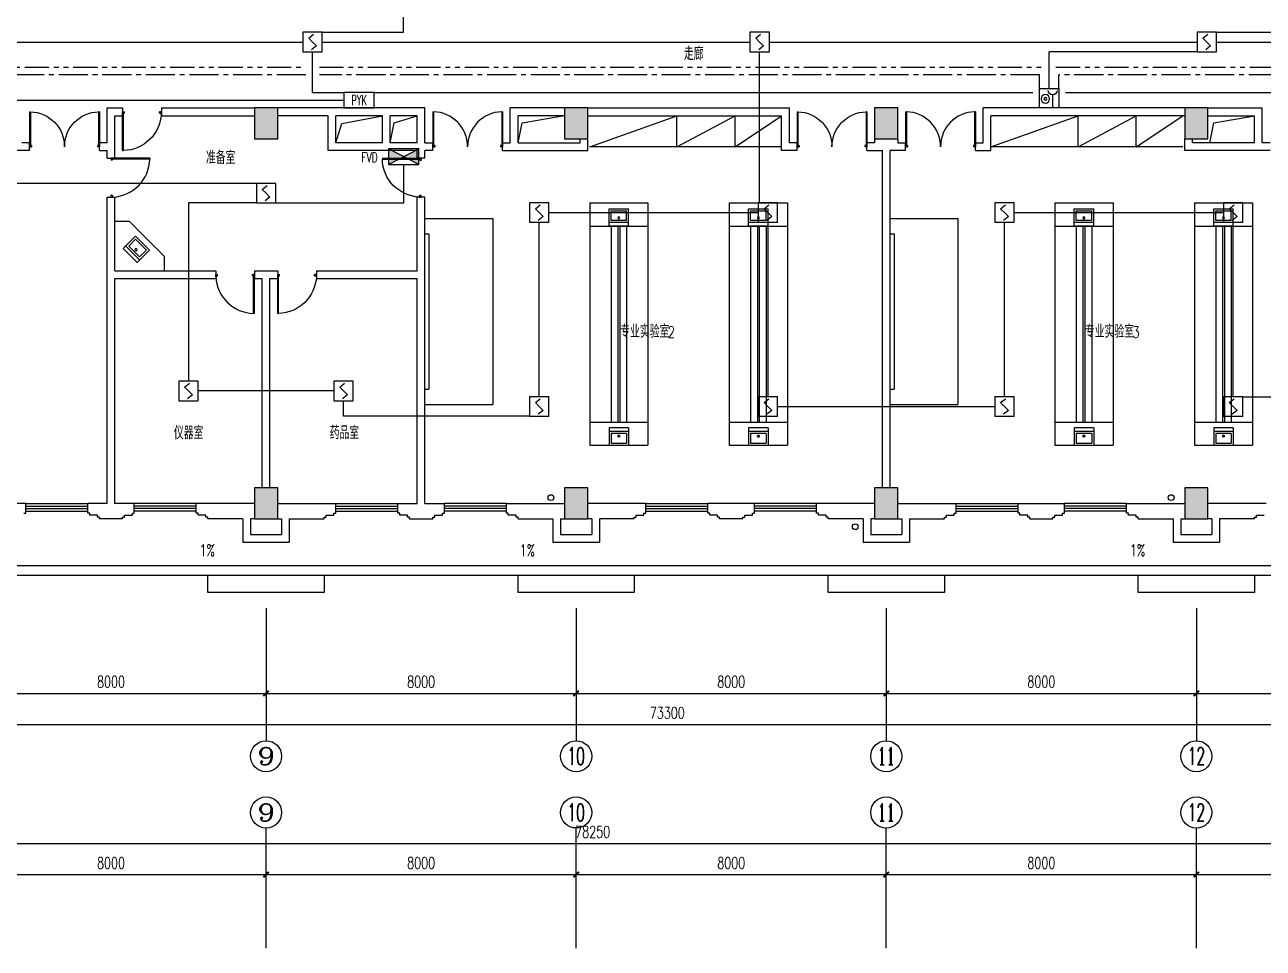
# Model space of a CAD drawing. Extents: x 190999 to 918899, y -200814 to 215286.
# Drawn here: x 349487 to 381437, y -57685 to -33869 of the extents above; entities that cross this region are included whole.
import ezdxf
from ezdxf.enums import TextEntityAlignment as Align

# ---------------------------------------------------------------- set-up
doc = ezdxf.new("R2010")
doc.units = 0
doc.header["$LTSCALE"] = 1000
doc.header["$MEASUREMENT"] = 0
doc.linetypes.add('CENTER2', pattern=[1.125, 0.75, -0.125, 0.125, -0.125])
doc.linetypes.add('PHANTOM2', pattern=[1.25, 0.625, -0.125, 0.125, -0.125, 0.125, -0.125])
doc.layers.get('Defpoints').update_dxf_attribs({"color": 1})
for name, color, linetype in [('00-EQUIP', 3, 'Continuous'), ('00-WIRE-4', 6, 'Continuous'), ('A-墙线', 2, 'Continuous'), ('A-外包装修', 250, 'Continuous'), ('A-外窗', 145, 'Continuous'), ('A-家具', 250, 'Continuous'), ('A-门', 167, 'Continuous'), ('AXIS', 3, 'Continuous'), ('AXIS_TEXT', 7, 'Continuous'), ('COLUMN', 2, 'Continuous'), ('PUB_HATCH', 250, 'Continuous'), ('PUB_TEXT', 7, 'Continuous'), ('屋面排水', 4, 'Continuous'), ('房间名称', 7, 'Continuous'), ('暖通-风-说明', 3, 'Continuous'), ('洞口线', 165, 'Continuous'), ('雨水管', 151, 'Continuous'), ('雨水管口', 6, 'Continuous')]:
    doc.layers.add(name, color=color, linetype=linetype)
doc.styles.add('_COMPLEX', font='COMPLEX.shx', dxfattribs={"width": 0.5})
doc.styles.add('_TCH_AXIS', font='COMPLEX', dxfattribs={"bigfont": 'GBCBIG'})
doc.styles.add('_TCH_DIM', font='SIMPLEX', dxfattribs={"bigfont": 'GBCBIG'})
doc.styles.add('COMPLEX', font='COMPLEX')
doc.styles.add('DIM_FONT', font='SIMPLEX', dxfattribs={"width": 0.7, "bigfont": 'GBCBIG'})
doc.styles.add('HZ-ZGBZ', font='romanc.shx', dxfattribs={"width": 0.65})
doc.styles.get("Standard").update_dxf_attribs({"font": 'simhei.ttf'})
doc.styles.add('XXK', font='romans.shx', dxfattribs={"width": 0.75, "bigfont": 'hzf.shx'})
doc.styles.add('zz-1', font='arial.ttf', dxfattribs={"width": 0.8})
doc.linetypes.add('4INE', pattern='A,1,-0.15,["4",XXK,S=0.3,R=0,X=-0.1,Y=-0.1],-0.25', length=1.4)
doc.dimstyles.new('DIMN', dxfattribs={"dimtxt": 300, "dimasz": 100, "dimexe": 250, "dimexo": 300, "dimgap": 150, "dimtad": 1, "dimdec": 0, "dimzin": 0, "dimdsep": 46, "dimtxsty": 'DIM_FONT', "dimblk": 'ARCHTICK', "dimcen": 0.09, "dimclrt": 7, "dimazin": 2, "dimtfac": 1, "dimtdec": 0, "dimtix": 1, "dimtmove": 2, "dimatfit": 3, "dimfxl": 0, "dimtolj": 1, "dimtzin": 0, "dimarcsym": 0})

# ---------------------------------------------------------------- blocks, each defined once
blk = doc.blocks.new('m1000')
at = {"layer": 'A-墙线'}
for p, q in [((0, 0), (0, 200)), ((1000, 0), (1000, 200))]:
    blk.add_line(p, q, dxfattribs=at)
at = {"layer": 'A-门'}
for p, q in [((0, 1100), (0, 100)), ((0, 1100), (20, 1100)), ((20, 1100), (20, 150)), ((0, 150), (30, 150)), ((0, 100), (50, 100)), ((30, 150), (30, 130)), ((30, 130), (50, 130)), ((50, 130), (50, 100)), ((950, 130), (950, 100)), ((970, 130), (950, 130)), ((1000, 100), (950, 100)), ((970, 150), (970, 130)), ((1000, 150), (970, 150)), ((1000, 150), (1000, 100))]:
    blk.add_line(p, q, dxfattribs=at)
blk.add_arc((0, 100), 1000, 2.866, 88.854, dxfattribs=at)
blk = doc.blocks.new('m1800')
at = {"layer": 'A-墙线'}
for p, q in [((-900, -100), (-900, 100)), ((900, -100), (900, 100))]:
    blk.add_line(p, q, dxfattribs=at)
at = {"layer": 'A-门'}
for p, q in [((-900, 900), (-900, 0)), ((-900, 900), (-880, 900)), ((-880, 900), (-880, 50)), ((880, 900), (880, 50)), ((900, 900), (880, 900)), ((900, 900), (900, 0)), ((-900, 50), (-870, 50)), ((-900, 0), (-850, 0)), ((-870, 50), (-870, 30)), ((-870, 30), (-850, 30)), ((-850, 30), (-850, 0)), ((850, 30), (850, 0)), ((870, 30), (850, 30)), ((900, 0), (850, 0)), ((870, 50), (870, 30)), ((900, 50), (870, 50))]:
    blk.add_line(p, q, dxfattribs=at)
for centre, start, end in [((-900, 0), 0, 88.7267), ((900, 0), 91.2733, 180)]:
    blk.add_arc(centre, 900, start, end, dxfattribs=at)
blk = doc.blocks.new('_ArchTick')
at = {"const_width": 0.5}
blk.add_lwpolyline([(-0.7, -0.7), (0.7, 0.7)], dxfattribs=at)
blk = doc.blocks.new('*D1413')
at = {"layer": 'AXIS', "color": 0, "lineweight": -2}
for p, q in [((347712, -57385), (347712, -55535)), ((355712, -57385), (355712, -55535)), ((347712, -55785), (355712, -55785))]:
    blk.add_line(p, q, dxfattribs=at)
at = {"layer": 'Defpoints', "color": 0}
for p in [(355712, -55785), (347712, -57685), (355712, -57685)]:
    blk.add_point(p, dxfattribs=at)
at = {"layer": 'AXIS', "color": 0, "lineweight": -2, "xscale": 100, "yscale": 100, "zscale": 100, "rotation": 180}
blk.add_blockref('_ArchTick', (347712, -55785), dxfattribs=at)
at = {"layer": 'AXIS', "color": 0, "lineweight": -2, "xscale": 100, "yscale": 100, "zscale": 100}
blk.add_blockref('_ArchTick', (355712, -55785), dxfattribs=at)
at = {"layer": 'AXIS', "color": 7, "insert": (351712, -55485), "char_height": 300, "attachment_point": 5, "style": 'DIM_FONT'}
blk.add_mtext('\\A1;8000', dxfattribs=at)
blk = doc.blocks.new('*D1414')
at = {"layer": 'AXIS', "color": 0, "lineweight": -2}
for p, q in [((355712, -57385), (355712, -55535)), ((363712, -57385), (363712, -55535)), ((355712, -55785), (363712, -55785))]:
    blk.add_line(p, q, dxfattribs=at)
at = {"layer": 'Defpoints', "color": 0}
for p in [(363712, -55785), (355712, -57685), (363712, -57685)]:
    blk.add_point(p, dxfattribs=at)
at = {"layer": 'AXIS', "color": 0, "lineweight": -2, "xscale": 100, "yscale": 100, "zscale": 100, "rotation": 180}
blk.add_blockref('_ArchTick', (355712, -55785), dxfattribs=at)
at = {"layer": 'AXIS', "color": 0, "lineweight": -2, "xscale": 100, "yscale": 100, "zscale": 100}
blk.add_blockref('_ArchTick', (363712, -55785), dxfattribs=at)
at = {"layer": 'AXIS', "color": 7, "insert": (359712, -55485), "char_height": 300, "attachment_point": 5, "style": 'DIM_FONT'}
blk.add_mtext('\\A1;8000', dxfattribs=at)
blk = doc.blocks.new('*D1415')
at = {"layer": 'AXIS', "color": 0, "lineweight": -2}
for p, q in [((363712, -57385), (363712, -55535)), ((371712, -57385), (371712, -55535)), ((363712, -55785), (371712, -55785))]:
    blk.add_line(p, q, dxfattribs=at)
at = {"layer": 'Defpoints', "color": 0}
for p in [(371712, -55785), (363712, -57685), (371712, -57685)]:
    blk.add_point(p, dxfattribs=at)
at = {"layer": 'AXIS', "color": 0, "lineweight": -2, "xscale": 100, "yscale": 100, "zscale": 100, "rotation": 180}
blk.add_blockref('_ArchTick', (363712, -55785), dxfattribs=at)
at = {"layer": 'AXIS', "color": 0, "lineweight": -2, "xscale": 100, "yscale": 100, "zscale": 100}
blk.add_blockref('_ArchTick', (371712, -55785), dxfattribs=at)
at = {"layer": 'AXIS', "color": 7, "insert": (367712, -55485), "char_height": 300, "attachment_point": 5, "style": 'DIM_FONT'}
blk.add_mtext('\\A1;8000', dxfattribs=at)
blk = doc.blocks.new('*D1416')
at = {"layer": 'AXIS', "color": 0, "lineweight": -2}
for p, q in [((371712, -57385), (371712, -55535)), ((379712, -57385), (379712, -55535)), ((371712, -55785), (379712, -55785))]:
    blk.add_line(p, q, dxfattribs=at)
at = {"layer": 'Defpoints', "color": 0}
for p in [(379712, -55785), (371712, -57685), (379712, -57685)]:
    blk.add_point(p, dxfattribs=at)
at = {"layer": 'AXIS', "color": 0, "lineweight": -2, "xscale": 100, "yscale": 100, "zscale": 100, "rotation": 180}
blk.add_blockref('_ArchTick', (371712, -55785), dxfattribs=at)
at = {"layer": 'AXIS', "color": 0, "lineweight": -2, "xscale": 100, "yscale": 100, "zscale": 100}
blk.add_blockref('_ArchTick', (379712, -55785), dxfattribs=at)
at = {"layer": 'AXIS', "color": 7, "insert": (375712, -55485), "char_height": 300, "attachment_point": 5, "style": 'DIM_FONT'}
blk.add_mtext('\\A1;8000', dxfattribs=at)
blk = doc.blocks.new('*D1417')
at = {"layer": 'AXIS', "color": 0, "lineweight": -2}
for p, q in [((379712, -57385), (379712, -55535)), ((387712, -57385), (387712, -55535)), ((379712, -55785), (387712, -55785))]:
    blk.add_line(p, q, dxfattribs=at)
at = {"layer": 'Defpoints', "color": 0}
for p in [(387712, -55785), (379712, -57685), (387712, -57685)]:
    blk.add_point(p, dxfattribs=at)
at = {"layer": 'AXIS', "color": 0, "lineweight": -2, "xscale": 100, "yscale": 100, "zscale": 100, "rotation": 180}
blk.add_blockref('_ArchTick', (379712, -55785), dxfattribs=at)
at = {"layer": 'AXIS', "color": 0, "lineweight": -2, "xscale": 100, "yscale": 100, "zscale": 100}
blk.add_blockref('_ArchTick', (387712, -55785), dxfattribs=at)
at = {"layer": 'AXIS', "color": 7, "insert": (383712, -55485), "char_height": 300, "attachment_point": 5, "style": 'DIM_FONT'}
blk.add_mtext('\\A1;8000', dxfattribs=at)
blk = doc.blocks.new('*D1421')
at = {"layer": 'AXIS', "color": 0, "lineweight": -2}
for p, q in [((325012, -57385), (325012, -54735)), ((403262, -57385), (403262, -54735)), ((325012, -54985), (403262, -54985))]:
    blk.add_line(p, q, dxfattribs=at)
at = {"layer": 'Defpoints', "color": 0}
for p in [(403262, -54985), (325012, -57685), (403262, -57685)]:
    blk.add_point(p, dxfattribs=at)
at = {"layer": 'AXIS', "color": 0, "lineweight": -2, "xscale": 100, "yscale": 100, "zscale": 100, "rotation": 180}
blk.add_blockref('_ArchTick', (325012, -54985), dxfattribs=at)
at = {"layer": 'AXIS', "color": 0, "lineweight": -2, "xscale": 100, "yscale": 100, "zscale": 100}
blk.add_blockref('_ArchTick', (403262, -54985), dxfattribs=at)
at = {"layer": 'AXIS', "color": 7, "insert": (364137, -54685), "char_height": 300, "attachment_point": 5, "style": 'DIM_FONT'}
blk.add_mtext('\\A1;78250', dxfattribs=at)
blk = doc.blocks.new('*D1482')
at = {"layer": 'AXIS', "color": 0, "lineweight": -2}
for p, q in [((347712, -49714), (347712, -51364)), ((355712, -49714), (355712, -51364)), ((347712, -51114), (355712, -51114))]:
    blk.add_line(p, q, dxfattribs=at)
at = {"layer": 'Defpoints', "color": 0}
for p in [(347712, -49414), (355712, -49414), (355712, -51114)]:
    blk.add_point(p, dxfattribs=at)
at = {"layer": 'AXIS', "color": 0, "lineweight": -2, "xscale": 100, "yscale": 100, "zscale": 100, "rotation": 180}
blk.add_blockref('_ArchTick', (347712, -51114), dxfattribs=at)
at = {"layer": 'AXIS', "color": 0, "lineweight": -2, "xscale": 100, "yscale": 100, "zscale": 100}
blk.add_blockref('_ArchTick', (355712, -51114), dxfattribs=at)
at = {"layer": 'AXIS', "color": 7, "insert": (351712, -50814), "char_height": 300, "attachment_point": 5, "style": 'DIM_FONT'}
blk.add_mtext('\\A1;8000', dxfattribs=at)
blk = doc.blocks.new('*D1483')
at = {"layer": 'AXIS', "color": 0, "lineweight": -2}
for p, q in [((355712, -49714), (355712, -51364)), ((363712, -49714), (363712, -51364)), ((355712, -51114), (363712, -51114))]:
    blk.add_line(p, q, dxfattribs=at)
at = {"layer": 'Defpoints', "color": 0}
for p in [(355712, -49414), (363712, -49414), (363712, -51114)]:
    blk.add_point(p, dxfattribs=at)
at = {"layer": 'AXIS', "color": 0, "lineweight": -2, "xscale": 100, "yscale": 100, "zscale": 100, "rotation": 180}
blk.add_blockref('_ArchTick', (355712, -51114), dxfattribs=at)
at = {"layer": 'AXIS', "color": 0, "lineweight": -2, "xscale": 100, "yscale": 100, "zscale": 100}
blk.add_blockref('_ArchTick', (363712, -51114), dxfattribs=at)
at = {"layer": 'AXIS', "color": 7, "insert": (359712, -50814), "char_height": 300, "attachment_point": 5, "style": 'DIM_FONT'}
blk.add_mtext('\\A1;8000', dxfattribs=at)
blk = doc.blocks.new('*D1484')
at = {"layer": 'AXIS', "color": 0, "lineweight": -2}
for p, q in [((363712, -49714), (363712, -51364)), ((371712, -49714), (371712, -51364)), ((363712, -51114), (371712, -51114))]:
    blk.add_line(p, q, dxfattribs=at)
at = {"layer": 'Defpoints', "color": 0}
for p in [(363712, -49414), (371712, -49414), (371712, -51114)]:
    blk.add_point(p, dxfattribs=at)
at = {"layer": 'AXIS', "color": 0, "lineweight": -2, "xscale": 100, "yscale": 100, "zscale": 100, "rotation": 180}
blk.add_blockref('_ArchTick', (363712, -51114), dxfattribs=at)
at = {"layer": 'AXIS', "color": 0, "lineweight": -2, "xscale": 100, "yscale": 100, "zscale": 100}
blk.add_blockref('_ArchTick', (371712, -51114), dxfattribs=at)
at = {"layer": 'AXIS', "color": 7, "insert": (367712, -50814), "char_height": 300, "attachment_point": 5, "style": 'DIM_FONT'}
blk.add_mtext('\\A1;8000', dxfattribs=at)
blk = doc.blocks.new('*D1485')
at = {"layer": 'AXIS', "color": 0, "lineweight": -2}
for p, q in [((371712, -49714), (371712, -51364)), ((379712, -49714), (379712, -51364)), ((371712, -51114), (379712, -51114))]:
    blk.add_line(p, q, dxfattribs=at)
at = {"layer": 'Defpoints', "color": 0}
for p in [(371712, -49414), (379712, -49414), (379712, -51114)]:
    blk.add_point(p, dxfattribs=at)
at = {"layer": 'AXIS', "color": 0, "lineweight": -2, "xscale": 100, "yscale": 100, "zscale": 100, "rotation": 180}
blk.add_blockref('_ArchTick', (371712, -51114), dxfattribs=at)
at = {"layer": 'AXIS', "color": 0, "lineweight": -2, "xscale": 100, "yscale": 100, "zscale": 100}
blk.add_blockref('_ArchTick', (379712, -51114), dxfattribs=at)
at = {"layer": 'AXIS', "color": 7, "insert": (375712, -50814), "char_height": 300, "attachment_point": 5, "style": 'DIM_FONT'}
blk.add_mtext('\\A1;8000', dxfattribs=at)
blk = doc.blocks.new('*D1486')
at = {"layer": 'AXIS', "color": 0, "lineweight": -2}
for p, q in [((379712, -49714), (379712, -51364)), ((387712, -49714), (387712, -51364)), ((379712, -51114), (387712, -51114))]:
    blk.add_line(p, q, dxfattribs=at)
at = {"layer": 'Defpoints', "color": 0}
for p in [(379712, -49414), (387712, -49414), (387712, -51114)]:
    blk.add_point(p, dxfattribs=at)
at = {"layer": 'AXIS', "color": 0, "lineweight": -2, "xscale": 100, "yscale": 100, "zscale": 100, "rotation": 180}
blk.add_blockref('_ArchTick', (379712, -51114), dxfattribs=at)
at = {"layer": 'AXIS', "color": 0, "lineweight": -2, "xscale": 100, "yscale": 100, "zscale": 100}
blk.add_blockref('_ArchTick', (387712, -51114), dxfattribs=at)
at = {"layer": 'AXIS', "color": 7, "insert": (383712, -50814), "char_height": 300, "attachment_point": 5, "style": 'DIM_FONT'}
blk.add_mtext('\\A1;8000', dxfattribs=at)
blk = doc.blocks.new('*D1490')
at = {"layer": 'AXIS', "color": 0, "lineweight": -2}
for p, q in [((329412, -49714), (329412, -52164)), ((402712, -49714), (402712, -52164)), ((329412, -51914), (402712, -51914))]:
    blk.add_line(p, q, dxfattribs=at)
at = {"layer": 'Defpoints', "color": 0}
for p in [(329412, -49414), (402712, -49414), (402712, -51914)]:
    blk.add_point(p, dxfattribs=at)
at = {"layer": 'AXIS', "color": 0, "lineweight": -2, "xscale": 100, "yscale": 100, "zscale": 100, "rotation": 180}
blk.add_blockref('_ArchTick', (329412, -51914), dxfattribs=at)
at = {"layer": 'AXIS', "color": 0, "lineweight": -2, "xscale": 100, "yscale": 100, "zscale": 100}
blk.add_blockref('_ArchTick', (402712, -51914), dxfattribs=at)
at = {"layer": 'AXIS', "color": 7, "insert": (366062, -51614), "char_height": 300, "attachment_point": 5, "style": 'DIM_FONT'}
blk.add_mtext('\\A1;73300', dxfattribs=at)
blk = doc.blocks.new('_AXISO')
blk.add_circle((0, 0), 0.5)
at = {"layer": 'AXIS_TEXT', "style": 'COMPLEX', "width": 1.041667}
blk.add_attdef('A', text='', height=0.56, dxfattribs=at).set_placement((-0.25, -0.28), (0.25, -0.28), align=Align.FIT)
blk = doc.blocks.new('$plan$00001609')
at = {"linetype": 'Continuous'}
for p, q in [((0, -251), (0, 251)), ((0, 251), (450, 251)), ((93, -251), (93, 251)), ((146, -199), (146, 199)), ((146, 199), (397, 199)), ((397, 199), (397, -199)), ((450, 251), (450, -251)), ((0, -251), (450, -251)), ((146, -199), (397, -199))]:
    blk.add_line(p, q, dxfattribs=at)
blk.add_line((238, 2), (238, 0))
blk.add_arc((212, 0), 26, 4.716, 0, dxfattribs=at)
at = {"style": 'zz-1'}
for tag in ['YSIZE', 'XSIZE']:
    blk.add_attdef(tag, (0, 0), '', height=0.5, dxfattribs=at)
blk = doc.blocks.new('_LINKPT1')
at = {"color": 0}
blk.add_line((0, 0), (0, 0), dxfattribs=at)
blk = doc.blocks.new('3S1KCGW2')
for p, q in [((0.5, 0.5), (-0.5, 0.5)), ((-0.5, 0.5), (-0.5, -0.5)), ((-0.2, 0.2), (0.05, 0.4)), ((0, 0), (-0.2, 0.2)), ((0, 0), (0.2, -0.2)), ((0.5, -0.5), (0.5, 0.5)), ((-0.5, -0.5), (0.5, -0.5)), ((0.2, -0.2), (-0.05, -0.4))]:
    blk.add_line(p, q)
at = {"const_width": 0.04, "flags": 128}
blk.add_lwpolyline([(-0.5, -0.5), (-0.5, 0.5), (0.5, 0.5), (0.5, -0.5)], close=True, dxfattribs=at)
at = {"xscale": 0.002, "yscale": 0.002, "zscale": 0.002}
for p in [(-0.5, 0), (0, 0.5), (0.5, 0), (0, -0.5)]:
    blk.add_blockref('_LINKPT1', p, dxfattribs=at)
at = {"flags": 9}
blk.add_attdef('A', (0, 0), '', height=0.00002, dxfattribs=at)
blk = doc.blocks.new('3T1W6ZCM')
for p, q in [((0.5, 0.5), (-0.5, 0.5)), ((-0.5, 0.5), (-0.5, -0.5)), ((-0.178, 0.172), (-0.178, -0.443)), ((0.5, -0.5), (0.5, 0.5)), ((-0.5, -0.5), (0.5, -0.5))]:
    blk.add_line(p, q)
at = {"const_width": 0.04}
blk.add_lwpolyline([(-0.5, 0.5), (-0.5, -0.5), (0.5, -0.5), (0.5, 0.5)], close=True, dxfattribs=at)
for radius in [0.222, 0.074]:
    blk.add_circle((0.197, -0.03), radius)
blk.add_arc((-0.178, 0.403), 0.231, 180, 0)
at = {"xscale": 0.002, "yscale": 0.002, "zscale": 0.002}
for p in [(-0.5, 0), (0, 0.5), (0.5, 0), (0, -0.5)]:
    blk.add_blockref('_LINKPT1', p, dxfattribs=at)
at = {"flags": 9}
blk.add_attdef('A', (0, 0), '', height=0.00002, dxfattribs=at)
blk = doc.blocks.new('6H2KALM6')
for p, q in [((-0.78, 0.4), (0.78, -0.4)), ((0.78, 0.4), (-0.78, -0.4)), ((0.78, 0.4), (-0.78, 0.4)), ((-0.78, 0.4), (-0.78, -0.4)), ((0.78, -0.4), (0.78, 0.4)), ((-0.78, -0.4), (0.78, -0.4))]:
    blk.add_line(p, q)
at = {"const_width": 0.04}
blk.add_lwpolyline([(-0.78, 0.4), (-0.78, -0.4), (0.78, -0.4), (0.78, 0.4)], close=True, dxfattribs=at)
for points in [[(-0.78, 0.4), (0, 0), (-0.78, -0.4)], [(0.78, 0.4), (0, 0), (0.78, -0.4)]]:
    blk.add_solid(points)
at = {"xscale": 0.002, "yscale": 0.002, "zscale": 0.002}
for p in [(-0.78, 0), (0, 0.4), (0.78, 0), (0, -0.4)]:
    blk.add_blockref('_LINKPT1', p, dxfattribs=at)
at = {"flags": 9}
blk.add_attdef('A', (0, 0), '', height=0.00002, dxfattribs=at)
blk = doc.blocks.new('6A2DRK5Q')
for p, q in [((0.78, 0.4), (-0.78, 0.4)), ((-0.78, 0.4), (-0.78, -0.4)), ((0.78, -0.4), (0.78, 0.4)), ((-0.78, -0.4), (0.78, -0.4))]:
    blk.add_line(p, q)
at = {"xscale": 0.002, "yscale": 0.002, "zscale": 0.002}
for p in [(-0.78, 0), (0, 0.4), (0.78, 0), (0, -0.4)]:
    blk.add_blockref('_LINKPT1', p, dxfattribs=at)
at = {"style": '_COMPLEX', "width": 0.6, "flags": 8}
blk.add_attdef('$TEXT$', text='', height=0.52, dxfattribs=at).set_placement((0, 0), align=Align.MIDDLE_CENTER)
at = {"flags": 9}
blk.add_attdef('A', (0, 0), '', height=0.00002, dxfattribs=at)

msp = doc.modelspace()

# ---------------------------------------------------------------- hatches: boundary and pattern name
at = {"layer": 'PUB_HATCH'}
for points in [[(356011.6, -36813.5), (356011.6, -36013.5), (355411.6, -36013.5), (355411.6, -36813.5)], [(364011.6, -36813.5), (364011.6, -36013.5), (363411.6, -36013.5), (363411.6, -36813.5)], [(372011.6, -36813.5), (372011.6, -36013.5), (371411.6, -36013.5), (371411.6, -36813.5)], [(380011.6, -36813.5), (380011.6, -36013.5), (379411.6, -36013.5), (379411.6, -36813.5)], [(356011.6, -46613.5), (356011.6, -45813.5), (355411.6, -45813.5), (355411.6, -46613.5)], [(364011.6, -46613.5), (364011.6, -45813.5), (363411.6, -45813.5), (363411.6, -46613.5)], [(372011.6, -46613.5), (372011.6, -45813.5), (371411.6, -45813.5), (371411.6, -46613.5)], [(380011.6, -46613.5), (380011.6, -45813.5), (379411.6, -45813.5), (379411.6, -46613.5)]]:
    msp.add_hatch(color=256, dxfattribs=at).paths.add_polyline_path(points)

# ---------------------------------------------------------------- linework, layer by layer
at = {"layer": '00-WIRE-4'}
for p, q in [((359261.3, -34063.5), (359261.3, -33113.5)), ((357161.6, -34063.5), (359261.3, -34063.5)), ((380228.3, -34063.5), (384161.9, -34063.5)), ((345628.3, -34313.5), (356661.6, -34313.5)), ((357161.6, -34313.5), (368195, -34313.5)), ((368695, -34313.5), (379728.3, -34313.5)), ((380228.3, -34313.5), (391261.6, -34313.5)), ((356911.6, -35613.5), (356911.6, -34563.5)), ((368445, -38469.5), (368445, -34563.5)), ((379728.3, -34563.5), (375914.2, -34563.5)), ((375914.2, -35513.5), (375914.2, -34563.5)), ((356911.6, -35613.5), (357721.6, -35613.5)), ((359261.6, -38463.5), (359261.6, -37469.4)), ((355461.6, -37963.5), (348611.6, -37963.5)), ((353711.6, -38463.5), (353711.6, -43063.5)), ((355461.6, -38463.5), (353711.6, -38463.5)), ((355961.6, -38463.5), (359261.6, -38463.5)), ((362760.4, -43463.5), (362760.4, -38963.5)), ((363010.4, -38713.5), (368407.9, -38713.5)), ((368657.9, -38963.5), (368657.9, -43463.5)), ((374761.6, -43463.5), (374761.6, -38963.5)), ((375011.6, -38713.5), (380411.6, -38713.5)), ((380661.6, -43463.5), (380661.6, -38963.5)), ((357461.6, -43313.5), (353961.6, -43313.5)), ((357711.6, -43963.5), (357711.6, -43563.5)), ((368907.9, -43713.5), (374511.6, -43713.5)), ((380911.6, -43463.5), (385461.6, -43463.5)), ((362510.4, -43963.5), (357711.6, -43963.5))]:
    msp.add_line(p, q, dxfattribs=at)
at = {"layer": '00-WIRE-4', "linetype": 'PHANTOM2'}
for p, q in [((346986.6, -34963.5), (356736.6, -34963.5)), ((357086.6, -34963.5), (375739.2, -34963.5)), ((376089.2, -34963.5), (396436.6, -34963.5))]:
    msp.add_line(p, q, dxfattribs=at)
at = {"layer": '00-WIRE-4', "linetype": 'CENTER2'}
for p, q in [((356736.6, -35163.5), (346986.6, -35163.5)), ((375664.2, -35163.5), (357086.6, -35163.5)), ((375664.2, -35513.5), (375664.2, -35163.5)), ((396436.6, -35163.5), (376164.2, -35163.5)), ((376164.2, -35513.5), (376164.2, -35163.5))]:
    msp.add_line(p, q, dxfattribs=at)
at = {"layer": '00-WIRE-4', "linetype": '4INE'}
for p, q in [((358501.6, -35613.5), (375489.2, -35613.5)), ((376339.2, -35613.5), (389721.6, -35613.5)), ((347286.6, -35813.5), (357721.6, -35813.5))]:
    msp.add_line(p, q, dxfattribs=at)
at = {"layer": 'A-墙线'}
for p, q in [((351611.6, -36913.5), (351611.6, -36013.5)), ((351611.6, -36013.5), (352011.6, -36013.5)), ((353011.6, -36013.5), (355411.6, -36013.5)), ((359811.6, -36013.5), (356011.6, -36013.5)), ((359811.6, -36913.5), (359811.6, -36013.5)), ((362011.6, -36913.5), (362011.6, -36013.5)), ((363411.6, -36013.5), (362011.6, -36013.5)), ((364011.6, -36013.5), (369211.6, -36013.5)), ((369211.6, -36913.5), (369211.6, -36013.5)), ((379411.6, -36013.5), (374211.6, -36013.5)), ((374211.6, -36913.5), (374211.6, -36013.5)), ((380011.6, -36013.5), (381411.6, -36013.5)), ((381411.6, -36913.5), (381411.6, -36013.5)), ((351811.6, -37313.5), (351811.6, -36213.5)), ((351811.6, -36213.5), (352011.6, -36213.5)), ((353011.6, -36213.5), (355411.6, -36213.5)), ((357311.6, -36213.5), (356011.6, -36213.5)), ((358711.6, -36213.5), (357511.6, -36213.5)), ((359611.6, -36213.5), (358911.6, -36213.5)), ((359611.6, -36913.5), (359611.6, -36213.5)), ((362211.6, -36913.5), (362211.6, -36213.5)), ((363411.6, -36213.5), (362211.6, -36213.5)), ((364011.6, -36213.5), (369011.6, -36213.5)), ((369011.6, -37113.5), (369011.6, -36213.5)), ((379411.6, -36213.5), (374411.6, -36213.5)), ((374411.6, -37113.5), (374411.6, -36213.5)), ((380011.6, -36213.5), (381211.6, -36213.5)), ((381211.6, -36913.5), (381211.6, -36213.5)), ((349611.6, -36913.5), (349411.6, -36913.5)), ((351611.6, -36913.5), (351411.6, -36913.5)), ((359811.6, -36913.5), (360011.6, -36913.5)), ((361811.6, -36913.5), (362011.6, -36913.5)), ((362211.6, -36913.5), (363811.6, -36913.5)), ((363811.6, -36913.5), (363811.6, -36813.5)), ((364011.6, -37113.5), (364011.6, -36813.5)), ((369411.6, -36913.5), (369211.6, -36913.5)), ((371411.6, -36913.5), (371211.6, -36913.5)), ((371411.6, -36813.5), (371411.6, -36913.5)), ((372011.6, -36813.5), (372011.6, -36913.5)), ((372011.6, -36913.5), (372211.6, -36913.5)), ((374011.6, -36913.5), (374211.6, -36913.5)), ((379411.6, -37113.5), (379411.6, -36813.5)), ((379611.6, -36913.5), (379611.6, -36813.5)), ((381211.6, -36913.5), (379611.6, -36913.5)), ((381611.6, -36913.5), (381411.6, -36913.5)), ((349611.6, -37113.5), (347411.6, -37113.5)), ((351411.6, -37113.5), (351611.6, -37113.5)), ((351611.6, -37313.5), (351611.6, -37113.5)), ((359611.6, -37313.5), (359611.6, -37113.5)), ((359811.6, -37313.5), (359811.6, -37113.5)), ((360011.6, -37113.5), (359811.6, -37113.5)), ((361811.6, -37113.5), (364011.6, -37113.5)), ((369411.6, -37113.5), (369011.6, -37113.5)), ((371211.6, -37113.5), (371611.6, -37113.5)), ((371611.6, -45813.5), (371611.6, -37113.5)), ((371811.6, -45813.5), (371811.6, -37113.5)), ((372211.6, -37113.5), (371811.6, -37113.5)), ((374011.6, -37113.5), (374411.6, -37113.5)), ((381611.6, -37113.5), (379411.6, -37113.5)), ((351611.6, -46213.5), (351611.6, -38313.5)), ((351811.6, -40213.5), (351811.6, -38313.5)), ((359611.6, -40213.5), (359611.6, -38313.5)), ((359811.6, -46213.5), (359811.6, -38313.5)), ((351811.6, -40213.5), (354411.6, -40213.5)), ((355411.6, -40213.5), (356011.6, -40213.5)), ((357011.6, -40213.5), (359611.6, -40213.5)), ((351811.6, -46213.5), (351811.6, -40413.5)), ((351811.6, -40413.5), (354411.6, -40413.5)), ((355411.6, -40413.5), (355611.6, -40413.5)), ((355611.6, -45813.5), (355611.6, -40413.5)), ((355811.6, -40413.5), (356011.6, -40413.5)), ((355811.6, -45813.5), (355811.6, -40413.5)), ((357011.6, -40413.5), (359611.6, -40413.5)), ((359611.6, -46213.5), (359611.6, -40413.5)), ((349511.6, -46213.5), (348011.6, -46213.5)), ((349511.6, -46463.5), (349511.6, -46213.5)), ((351611.6, -46213.5), (351111.6, -46213.5)), ((351111.6, -46463.5), (351111.6, -46213.5)), ((352311.6, -46213.5), (351811.6, -46213.5)), ((352311.6, -46463.5), (352311.6, -46213.5)), ((355411.6, -46213.5), (353911.6, -46213.5)), ((353911.6, -46463.5), (353911.6, -46213.5)), ((356011.6, -46213.5), (357511.6, -46213.5)), ((357511.6, -46463.5), (357511.6, -46213.5)), ((359111.6, -46213.5), (359611.6, -46213.5)), ((359111.6, -46463.5), (359111.6, -46213.5)), ((359811.6, -46213.5), (360311.6, -46213.5)), ((360311.6, -46463.5), (360311.6, -46213.5)), ((361911.6, -46213.5), (363411.6, -46213.5)), ((361911.6, -46463.5), (361911.6, -46213.5)), ((365511.6, -46213.5), (364011.6, -46213.5)), ((365511.6, -46463.5), (365511.6, -46213.5)), ((368311.6, -46213.5), (367111.6, -46213.5)), ((367111.6, -46463.5), (367111.6, -46213.5)), ((368311.6, -46463.5), (368311.6, -46213.5)), ((371411.6, -46213.5), (369911.6, -46213.5)), ((369911.6, -46463.5), (369911.6, -46213.5)), ((372011.6, -46213.5), (373511.6, -46213.5)), ((373511.6, -46463.5), (373511.6, -46213.5)), ((375111.6, -46213.5), (376311.6, -46213.5)), ((375111.6, -46463.5), (375111.6, -46213.5)), ((376311.6, -46463.5), (376311.6, -46213.5)), ((377911.6, -46213.5), (379411.6, -46213.5)), ((377911.6, -46463.5), (377911.6, -46213.5)), ((381511.6, -46213.5), (380011.6, -46213.5)), ((349461.6, -46463.5), (349511.6, -46463.5)), ((351161.6, -46463.5), (351111.6, -46463.5)), ((351161.6, -46513.5), (351161.6, -46463.5)), ((351361.6, -46513.5), (351161.6, -46513.5)), ((351361.6, -46563.5), (351361.6, -46513.5)), ((351411.6, -46563.5), (351361.6, -46563.5)), ((351411.6, -46613.5), (351411.6, -46563.5)), ((352011.6, -46613.5), (351411.6, -46613.5)), ((352011.6, -46613.5), (352011.6, -46563.5)), ((352011.6, -46563.5), (352061.6, -46563.5)), ((352061.6, -46563.5), (352061.6, -46513.5)), ((352061.6, -46513.5), (352261.6, -46513.5)), ((352261.6, -46463.5), (352311.6, -46463.5)), ((352261.6, -46513.5), (352261.6, -46463.5)), ((353961.6, -46463.5), (353911.6, -46463.5)), ((353961.6, -46513.5), (353961.6, -46463.5)), ((354161.6, -46513.5), (353961.6, -46513.5)), ((354161.6, -46563.5), (354161.6, -46513.5)), ((354211.6, -46563.5), (354161.6, -46563.5)), ((354211.6, -46613.5), (354211.6, -46563.5)), ((355111.6, -46613.5), (354211.6, -46613.5)), ((355111.6, -46613.5), (355111.6, -47213.5)), ((355411.6, -46613.5), (355311.6, -46613.5)), ((355311.6, -46613.5), (355311.6, -47013.5)), ((356011.6, -46613.5), (356111.6, -46613.5)), ((356111.6, -46613.5), (356111.6, -47013.5)), ((356311.6, -46613.5), (356311.6, -47213.5)), ((356311.6, -46613.5), (357211.6, -46613.5)), ((357211.6, -46613.5), (357211.6, -46563.5)), ((357211.6, -46563.5), (357261.6, -46563.5)), ((357261.6, -46563.5), (357261.6, -46513.5)), ((357261.6, -46513.5), (357461.6, -46513.5)), ((357461.6, -46463.5), (357511.6, -46463.5)), ((357461.6, -46513.5), (357461.6, -46463.5)), ((359161.6, -46463.5), (359111.6, -46463.5)), ((359161.6, -46513.5), (359161.6, -46463.5)), ((359361.6, -46513.5), (359161.6, -46513.5)), ((359361.6, -46563.5), (359361.6, -46513.5)), ((359411.6, -46563.5), (359361.6, -46563.5)), ((359411.6, -46613.5), (359411.6, -46563.5)), ((359411.6, -46613.5), (360011.6, -46613.5)), ((360011.6, -46613.5), (360011.6, -46563.5)), ((360011.6, -46563.5), (360061.6, -46563.5)), ((360061.6, -46563.5), (360061.6, -46513.5)), ((360061.6, -46513.5), (360261.6, -46513.5)), ((360261.6, -46463.5), (360311.6, -46463.5)), ((360261.6, -46513.5), (360261.6, -46463.5)), ((361961.6, -46463.5), (361911.6, -46463.5)), ((361961.6, -46513.5), (361961.6, -46463.5)), ((362161.6, -46513.5), (361961.6, -46513.5)), ((362161.6, -46563.5), (362161.6, -46513.5)), ((362211.6, -46563.5), (362161.6, -46563.5)), ((362211.6, -46613.5), (362211.6, -46563.5)), ((362211.6, -46613.5), (363111.6, -46613.5)), ((363111.6, -46613.5), (363111.6, -47213.5)), ((363311.6, -46613.5), (363311.6, -47013.5)), ((363311.6, -46613.5), (363411.6, -46613.5)), ((364111.6, -46613.5), (364011.6, -46613.5)), ((364111.6, -46613.5), (364111.6, -47013.5)), ((365211.6, -46613.5), (364311.6, -46613.5)), ((364311.6, -46613.5), (364311.6, -47213.5)), ((365211.6, -46613.5), (365211.6, -46563.5)), ((365211.6, -46563.5), (365261.6, -46563.5)), ((365261.6, -46563.5), (365261.6, -46513.5)), ((365261.6, -46513.5), (365461.6, -46513.5)), ((365461.6, -46463.5), (365511.6, -46463.5)), ((365461.6, -46513.5), (365461.6, -46463.5)), ((367161.6, -46463.5), (367111.6, -46463.5)), ((367161.6, -46513.5), (367161.6, -46463.5)), ((367361.6, -46513.5), (367161.6, -46513.5)), ((367361.6, -46563.5), (367361.6, -46513.5)), ((367411.6, -46563.5), (367361.6, -46563.5)), ((367411.6, -46613.5), (367411.6, -46563.5)), ((368011.6, -46613.5), (367411.6, -46613.5)), ((368011.6, -46613.5), (368011.6, -46563.5)), ((368011.6, -46563.5), (368061.6, -46563.5)), ((368061.6, -46563.5), (368061.6, -46513.5)), ((368061.6, -46513.5), (368261.6, -46513.5)), ((368261.6, -46463.5), (368311.6, -46463.5)), ((368261.6, -46513.5), (368261.6, -46463.5)), ((369961.6, -46463.5), (369911.6, -46463.5)), ((369961.6, -46513.5), (369961.6, -46463.5)), ((370161.6, -46513.5), (369961.6, -46513.5)), ((370161.6, -46563.5), (370161.6, -46513.5)), ((370211.6, -46563.5), (370161.6, -46563.5)), ((370211.6, -46613.5), (370211.6, -46563.5)), ((371111.6, -46613.5), (370211.6, -46613.5)), ((371111.6, -46613.5), (371111.6, -47213.5)), ((371411.6, -46613.5), (371311.6, -46613.5)), ((371311.6, -46613.5), (371311.6, -47013.5)), ((372011.6, -46613.5), (372111.6, -46613.5)), ((372111.6, -46613.5), (372111.6, -47013.5)), ((372311.6, -46613.5), (372311.6, -47213.5)), ((372311.6, -46613.5), (373211.6, -46613.5)), ((373211.6, -46613.5), (373211.6, -46563.5)), ((373211.6, -46563.5), (373261.6, -46563.5)), ((373261.6, -46563.5), (373261.6, -46513.5)), ((373261.6, -46513.5), (373461.6, -46513.5)), ((373461.6, -46463.5), (373511.6, -46463.5)), ((373461.6, -46513.5), (373461.6, -46463.5)), ((375161.6, -46463.5), (375111.6, -46463.5)), ((375161.6, -46513.5), (375161.6, -46463.5)), ((375361.6, -46513.5), (375161.6, -46513.5)), ((375361.6, -46563.5), (375361.6, -46513.5)), ((375411.6, -46563.5), (375361.6, -46563.5)), ((375411.6, -46613.5), (375411.6, -46563.5)), ((375411.6, -46613.5), (376011.6, -46613.5)), ((376011.6, -46613.5), (376011.6, -46563.5)), ((376011.6, -46563.5), (376061.6, -46563.5)), ((376061.6, -46563.5), (376061.6, -46513.5)), ((376061.6, -46513.5), (376261.6, -46513.5)), ((376261.6, -46463.5), (376311.6, -46463.5)), ((376261.6, -46513.5), (376261.6, -46463.5)), ((377961.6, -46463.5), (377911.6, -46463.5)), ((377961.6, -46513.5), (377961.6, -46463.5)), ((378161.6, -46513.5), (377961.6, -46513.5)), ((378161.6, -46563.5), (378161.6, -46513.5)), ((378211.6, -46563.5), (378161.6, -46563.5)), ((378211.6, -46613.5), (378211.6, -46563.5)), ((378211.6, -46613.5), (379111.6, -46613.5)), ((379111.6, -46613.5), (379111.6, -47213.5)), ((379311.6, -46613.5), (379311.6, -47013.5)), ((379311.6, -46613.5), (379411.6, -46613.5)), ((380111.6, -46613.5), (380011.6, -46613.5)), ((380111.6, -46613.5), (380111.6, -47013.5)), ((381211.6, -46613.5), (380311.6, -46613.5)), ((380311.6, -46613.5), (380311.6, -47213.5)), ((381211.6, -46613.5), (381211.6, -46563.5)), ((381211.6, -46563.5), (381261.6, -46563.5)), ((381261.6, -46563.5), (381261.6, -46513.5)), ((381261.6, -46513.5), (381461.6, -46513.5)), ((355111.6, -47213.5), (356311.6, -47213.5)), ((355311.6, -47013.5), (356111.6, -47013.5)), ((363111.6, -47213.5), (364311.6, -47213.5)), ((363311.6, -47013.5), (364111.6, -47013.5)), ((371111.6, -47213.5), (372311.6, -47213.5)), ((371311.6, -47013.5), (372111.6, -47013.5)), ((379111.6, -47213.5), (380311.6, -47213.5)), ((379311.6, -47013.5), (380111.6, -47013.5))]:
    msp.add_line(p, q, dxfattribs=at)
for points in [[(359611.6, -37113.5), (357311.6, -37113.5), (357311.6, -36213.5)], [(358711.6, -36913.5), (357511.6, -36913.5), (357511.6, -36213.5)], [(358711.6, -36913.5), (358711.6, -36213.5)], [(359611.6, -36913.5), (358911.6, -36913.5), (358911.6, -36213.5)]]:
    msp.add_lwpolyline(points, dxfattribs=at)
at = {"layer": 'A-外包装修'}
for p, q in [((337861.6, -47813.7), (402011.6, -47813.7)), ((337611.6, -48063.7), (402261.6, -48063.7))]:
    msp.add_line(p, q, dxfattribs=at)
for points in [[(357212, -48063.7), (357212, -48513.9), (354211.3, -48513.9), (354211.3, -48063.7)], [(365212, -48063.7), (365212, -48513.9), (362211.3, -48513.9), (362211.3, -48063.7)], [(373212, -48063.7), (373212, -48513.9), (370211.3, -48513.9), (370211.3, -48063.7)], [(381212, -48063.7), (381212, -48513.9), (378211.3, -48513.9), (378211.3, -48063.7)]]:
    msp.add_lwpolyline(points, dxfattribs=at)
at = {"layer": 'A-外窗'}
for p, q in [((349511.6, -46213.5), (351111.6, -46213.5)), ((349511.6, -46283.5), (351111.6, -46283.5)), ((353911.6, -46213.5), (352311.6, -46213.5)), ((353911.6, -46283.5), (352311.6, -46283.5)), ((357511.6, -46213.5), (359111.6, -46213.5)), ((357511.6, -46283.5), (359111.6, -46283.5)), ((361911.6, -46213.5), (360311.6, -46213.5)), ((361911.6, -46283.5), (360311.6, -46283.5)), ((365511.6, -46213.5), (367111.6, -46213.5)), ((365511.6, -46283.5), (367111.6, -46283.5)), ((369911.6, -46213.5), (368311.6, -46213.5)), ((369911.6, -46283.5), (368311.6, -46283.5)), ((373511.6, -46213.5), (375111.6, -46213.5)), ((373511.6, -46283.5), (375111.6, -46283.5)), ((377911.6, -46213.5), (376311.6, -46213.5)), ((377911.6, -46283.5), (376311.6, -46283.5)), ((349511.6, -46343.5), (351111.6, -46343.5)), ((349511.6, -46413.5), (351111.6, -46413.5)), ((353911.6, -46343.5), (352311.6, -46343.5)), ((353911.6, -46413.5), (352311.6, -46413.5)), ((357511.6, -46343.5), (359111.6, -46343.5)), ((357511.6, -46413.5), (359111.6, -46413.5)), ((361911.6, -46343.5), (360311.6, -46343.5)), ((361911.6, -46413.5), (360311.6, -46413.5)), ((365511.6, -46343.5), (367111.6, -46343.5)), ((365511.6, -46413.5), (367111.6, -46413.5)), ((369911.6, -46343.5), (368311.6, -46343.5)), ((369911.6, -46413.5), (368311.6, -46413.5)), ((373511.6, -46343.5), (375111.6, -46343.5)), ((373511.6, -46413.5), (375111.6, -46413.5)), ((377911.6, -46343.5), (376311.6, -46343.5)), ((377911.6, -46413.5), (376311.6, -46413.5))]:
    msp.add_line(p, q, dxfattribs=at)
at = {"layer": 'A-家具'}
for p, q in [((364061.6, -37013.5), (366311.6, -36213.5)), ((366311.6, -37013.5), (366311.6, -36213.5)), ((366311.6, -37013.5), (367811.6, -36213.5)), ((367811.6, -37013.5), (367811.6, -36213.5)), ((367811.6, -37013.5), (369011.6, -36213.5)), ((374411.6, -37013.5), (376661.6, -36213.5)), ((376661.6, -37013.5), (376661.6, -36213.5)), ((376661.6, -37013.5), (378161.6, -36213.5)), ((378161.6, -37013.5), (378161.6, -36213.5)), ((378161.6, -37013.5), (379361.6, -36213.5)), ((369011.6, -37013.5), (364061.6, -37013.5)), ((379361.6, -37013.5), (374411.6, -37013.5)), ((364061.6, -38463.5), (364061.6, -44713.5)), ((364061.6, -38463.5), (365561.6, -38463.5)), ((365561.6, -38463.5), (365561.6, -44713.5)), ((367661.6, -38463.5), (367661.6, -44713.5)), ((367661.6, -38463.5), (369161.6, -38463.5)), ((369161.6, -38463.5), (369161.6, -44713.5)), ((376061.6, -38463.5), (376061.6, -44713.5)), ((376061.6, -38463.5), (377561.6, -38463.5)), ((377561.6, -38463.5), (377561.6, -44713.5)), ((379661.6, -38463.5), (379661.6, -44713.5)), ((379661.6, -38463.5), (381161.6, -38463.5)), ((381161.6, -38463.5), (381161.6, -44713.5)), ((352186.6, -38938.5), (351811.6, -38938.5)), ((353086.6, -39838.5), (352186.6, -38938.5)), ((359811.6, -38863.5), (361561.6, -38863.5)), ((361561.6, -38863.5), (361561.6, -43663.5)), ((371811.6, -38863.5), (373561.6, -38863.5)), ((373561.6, -38863.5), (373561.6, -43663.5)), ((359811.6, -39263.5), (359911.6, -39263.5)), ((359911.6, -39263.5), (359911.6, -43263.5)), ((364061.6, -39063.5), (365561.6, -39063.5)), ((364611.6, -39063.5), (364611.6, -44113.5)), ((364786.6, -39063.5), (364786.6, -44113.5)), ((364836.6, -39063.5), (364836.6, -44113.5)), ((365011.6, -39063.5), (365011.6, -44113.5)), ((367661.6, -39063.5), (369161.6, -39063.5)), ((368211.6, -39063.5), (368211.6, -44113.5)), ((368386.6, -39063.5), (368386.6, -44113.5)), ((368436.6, -39063.5), (368436.6, -44113.5)), ((368611.6, -39063.5), (368611.6, -44113.5)), ((371811.6, -39263.5), (371911.6, -39263.5)), ((371911.6, -39263.5), (371911.6, -43263.5)), ((376061.6, -39063.5), (377561.6, -39063.5)), ((376611.6, -39063.5), (376611.6, -44113.5)), ((376786.6, -39063.5), (376786.6, -44113.5)), ((376836.6, -39063.5), (376836.6, -44113.5)), ((377011.6, -39063.5), (377011.6, -44113.5)), ((379661.6, -39063.5), (381161.6, -39063.5)), ((380211.6, -39063.5), (380211.6, -44113.5)), ((380386.6, -39063.5), (380386.6, -44113.5)), ((380436.6, -39063.5), (380436.6, -44113.5)), ((380611.6, -39063.5), (380611.6, -44113.5)), ((353086.6, -39838.5), (353086.6, -40213.5)), ((359811.6, -43263.5), (359911.6, -43263.5)), ((371811.6, -43263.5), (371911.6, -43263.5)), ((359811.6, -43663.5), (361561.6, -43663.5)), ((371811.6, -43663.5), (373561.6, -43663.5)), ((364061.6, -44113.5), (365561.6, -44113.5)), ((367661.6, -44113.5), (369161.6, -44113.5)), ((376061.6, -44113.5), (377561.6, -44113.5)), ((379661.6, -44113.5), (381161.6, -44113.5)), ((364061.6, -44713.5), (365561.6, -44713.5)), ((367661.6, -44713.5), (369161.6, -44713.5)), ((376061.6, -44713.5), (377561.6, -44713.5)), ((379661.6, -44713.5), (381161.6, -44713.5))]:
    msp.add_line(p, q, dxfattribs=at)
at = {"layer": 'AXIS'}
for p, q in [((355711.6, -48913.5), (355711.6, -52332.6)), ((363711.6, -48913.5), (363711.6, -52332.6)), ((371711.6, -48913.5), (371711.6, -52332.6)), ((379711.6, -48913.5), (379711.6, -52332.6)), ((355711.6, -57684.5), (355711.6, -54584.5)), ((363711.6, -57684.5), (363711.6, -54584)), ((371711.6, -57684.5), (371711.6, -54584.5)), ((379711.6, -57684.5), (379711.6, -54584.5))]:
    msp.add_line(p, q, dxfattribs=at)
at = {"layer": 'COLUMN'}
for p, q in [((356011.6, -36013.5), (355411.6, -36013.5)), ((355411.6, -36013.5), (355411.6, -36813.5)), ((356011.6, -36813.5), (356011.6, -36013.5)), ((364011.6, -36013.5), (363411.6, -36013.5)), ((363411.6, -36013.5), (363411.6, -36813.5)), ((364011.6, -36813.5), (364011.6, -36013.5)), ((372011.6, -36013.5), (371411.6, -36013.5)), ((371411.6, -36013.5), (371411.6, -36813.5)), ((372011.6, -36813.5), (372011.6, -36013.5)), ((380011.6, -36013.5), (379411.6, -36013.5)), ((379411.6, -36013.5), (379411.6, -36813.5)), ((380011.6, -36813.5), (380011.6, -36013.5)), ((355411.6, -36813.5), (356011.6, -36813.5)), ((363411.6, -36813.5), (364011.6, -36813.5)), ((371411.6, -36813.5), (372011.6, -36813.5)), ((379411.6, -36813.5), (380011.6, -36813.5)), ((356011.6, -45813.5), (355411.6, -45813.5)), ((355411.6, -45813.5), (355411.6, -46613.5)), ((356011.6, -46613.5), (356011.6, -45813.5)), ((364011.6, -45813.5), (363411.6, -45813.5)), ((363411.6, -45813.5), (363411.6, -46613.5)), ((364011.6, -46613.5), (364011.6, -45813.5)), ((372011.6, -45813.5), (371411.6, -45813.5)), ((371411.6, -45813.5), (371411.6, -46613.5)), ((372011.6, -46613.5), (372011.6, -45813.5)), ((380011.6, -45813.5), (379411.6, -45813.5)), ((379411.6, -45813.5), (379411.6, -46613.5)), ((380011.6, -46613.5), (380011.6, -45813.5)), ((355411.6, -46613.5), (356011.6, -46613.5)), ((363411.6, -46613.5), (364011.6, -46613.5)), ((371411.6, -46613.5), (372011.6, -46613.5)), ((379411.6, -46613.5), (380011.6, -46613.5))]:
    msp.add_line(p, q, dxfattribs=at)
at = {"layer": '屋面排水'}
for points in [[(353786.4, -47423.7, 0, 0, 0), (352394, -47423.7, 80, 0, 0), (352094, -47423.7, 0, 0, 0)], [(362803.9, -47423.7, 0, 0, 0), (364196.2, -47423.7, 80, 0, 0), (364496.2, -47423.7, 0, 0, 0)], [(377786.4, -47423.7, 0, 0, 0), (376394, -47423.7, 80, 0, 0), (376094, -47423.7, 0, 0, 0)]]:
    msp.add_lwpolyline(points, format="xyseb", dxfattribs=at)
at = {"layer": '洞口线', "ltscale": 2}
for points in [[(357511.6, -36913.5), (357665.7, -36415.2), (358713, -36213.5)], [(358911.6, -36913.5), (359014.4, -36400.7), (359611.6, -36213.5)], [(362211.6, -36913.5), (362314.4, -36400.7), (363361.6, -36213.5)], [(380061.6, -36913.5), (380164.4, -36400.7), (381211.6, -36213.5)]]:
    msp.add_lwpolyline(points, dxfattribs=at)
at = {"layer": '雨水管'}
for centre in [(363061.6, -46063.5), (379061.6, -46063.5)]:
    msp.add_circle(centre, 75, dxfattribs=at)
at = {"layer": '雨水管口'}
msp.add_circle((370911.6, -46813.5), 75, dxfattribs=at)

# ---------------------------------------------------------------- block references
at = {"layer": '00-EQUIP', "yscale": 500, "zscale": 500}
for name, p, xscale in [('3S1KCGW2', (356911.6, -34313.5), 500), ('3S1KCGW2', (368445, -34313.5), 500), ('3S1KCGW2', (379978.3, -34313.5), 500), ('3T1W6ZCM', (375914.2, -35763.5), -500), ('3S1KCGW2', (355711.6, -38213.5), 500), ('3S1KCGW2', (362760.4, -38713.5), 500), ('3S1KCGW2', (368657.9, -38713.5), 500), ('3S1KCGW2', (374761.6, -38713.5), 500), ('3S1KCGW2', (380661.6, -38713.5), 500), ('3S1KCGW2', (353711.6, -43313.5), 500), ('3S1KCGW2', (357711.6, -43313.5), 500), ('3S1KCGW2', (362760.4, -43713.5), 500), ('3S1KCGW2', (368657.9, -43713.5), 500), ('3S1KCGW2', (374761.6, -43713.5), 500), ('3S1KCGW2', (380661.6, -43713.5), 500)]:
    msp.add_blockref(name, p, dxfattribs=dict(at, xscale=xscale))
at = {"layer": '00-EQUIP', "xscale": 500, "yscale": 500, "zscale": 500}
msp.add_blockref('6A2DRK5Q', (358111.6, -35813.5), dxfattribs=at).add_auto_attribs({'$TEXT$': 'PYK'})
at = {"layer": '00-EQUIP', "xscale": 500, "yscale": 500, "zscale": 500, "rotation": 180}
msp.add_blockref('6H2KALM6', (359261.6, -37269.4), dxfattribs=at)
msp.add_blockref('6H2KALM6', (359261.6, -37269.4), dxfattribs=at)
at = {"layer": 'A-家具'}
for p, rotation in [((364811.6, -39063.5), 90), ((368411.6, -39063.5), 90), ((376811.6, -39063.5), 90), ((380411.6, -39063.5), 90), ((352206.3, -39818.8), 45.00000000000001)]:
    msp.add_blockref('$plan$00001609', p, dxfattribs=dict(at, rotation=rotation))
at = {"layer": 'A-家具', "yscale": -1, "rotation": 270}
for p in [(364811.6, -44263.5), (368411.6, -44263.5), (376811.6, -44263.5), (380411.6, -44263.5)]:
    msp.add_blockref('$plan$00001609', p, dxfattribs=at)
at = {"layer": 'A-门', "xscale": -1}
for p, rotation in [((352011.6, -36013.5), 180), ((359811.6, -37313.5), 90), ((356011.6, -40213.5), 180)]:
    msp.add_blockref('m1000', p, dxfattribs=dict(at, rotation=rotation))
for p in [(350511.6, -37013.5), (370311.6, -37013.5)]:
    msp.add_blockref('m1800', p, dxfattribs=at)
at = {"layer": 'A-门'}
for p in [(360911.6, -37013.5), (373111.6, -37013.5)]:
    msp.add_blockref('m1800', p, dxfattribs=at)
for p, rotation in [((351611.6, -37313.5), 270), ((355411.6, -40213.5), 180)]:
    msp.add_blockref('m1000', p, dxfattribs=dict(at, rotation=rotation))
at = {"layer": 'AXIS'}
ref = msp.add_blockref('_AXISO', (355711.6, -52732.6), dxfattribs=dict(at, xscale=800, yscale=800, zscale=800))
ref.add_attrib('A', '9', dxfattribs={"layer": 'AXIS_TEXT', "height": 452.5, "style": '_TCH_AXIS', "width": 1.5}).set_placement((355485.4, -52958.9), (355937.9, -52958.9), align=Align.FIT)
ref = msp.add_blockref('_AXISO', (363711.6, -52732.6), dxfattribs=dict(at, xscale=800, yscale=800, zscale=800))
ref.add_attrib('A', '10', dxfattribs={"layer": 'AXIS_TEXT', "height": 452.55, "style": '_TCH_AXIS', "width": 0.724138}).set_placement((363485.4, -52958.9), (363937.9, -52958.9), align=Align.FIT)
ref = msp.add_blockref('_AXISO', (371711.6, -52732.6), dxfattribs=dict(at, xscale=800, yscale=800, zscale=800))
ref.add_attrib('A', '11', dxfattribs={"layer": 'AXIS_TEXT', "height": 452.55, "style": '_TCH_AXIS', "width": 0.875}).set_placement((371485.4, -52958.9), (371937.9, -52958.9), align=Align.FIT)
ref = msp.add_blockref('_AXISO', (379711.6, -52732.6), dxfattribs=dict(at, xscale=800, yscale=800, zscale=800))
ref.add_attrib('A', '12', dxfattribs={"layer": 'AXIS_TEXT', "height": 452.55, "style": '_TCH_AXIS', "width": 0.724138}).set_placement((379485.4, -52958.9), (379937.9, -52958.9), align=Align.FIT)
ref = msp.add_blockref('_AXISO', (355711.6, -54184.5), dxfattribs=dict(at, xscale=800, yscale=800, zscale=800))
ref.add_attrib('A', '9', dxfattribs={"layer": 'AXIS_TEXT', "height": 452.5, "style": '_TCH_AXIS', "width": 1.5}).set_placement((355485.4, -54410.8), (355937.9, -54410.8), align=Align.FIT)
ref = msp.add_blockref('_AXISO', (363711.6, -54184), dxfattribs=dict(at, xscale=800, yscale=800, zscale=800))
ref.add_attrib('A', '10', dxfattribs={"layer": 'AXIS_TEXT', "height": 452.55, "style": '_TCH_AXIS', "width": 0.724138}).set_placement((363485.4, -54410.3), (363937.9, -54410.3), align=Align.FIT)
ref = msp.add_blockref('_AXISO', (371711.6, -54184.5), dxfattribs=dict(at, xscale=800, yscale=800, zscale=800))
ref.add_attrib('A', '11', dxfattribs={"layer": 'AXIS_TEXT', "height": 452.55, "style": '_TCH_AXIS', "width": 0.875}).set_placement((371485.4, -54410.8), (371937.9, -54410.8), align=Align.FIT)
ref = msp.add_blockref('_AXISO', (379711.6, -54184.5), dxfattribs=dict(at, xscale=800, yscale=800, zscale=800))
ref.add_attrib('A', '12', dxfattribs={"layer": 'AXIS_TEXT', "height": 452.55, "style": '_TCH_AXIS', "width": 0.724138}).set_placement((379485.4, -54410.8), (379937.9, -54410.8), align=Align.FIT)

# ---------------------------------------------------------------- texts
at = {"layer": 'PUB_TEXT', "style": '_TCH_DIM', "width": 0.705882}
for p in [(353996.2, -47572.4), (362254.1, -47572.4), (377996.2, -47572.4)]:
    msp.add_text('1%', height=297.5, dxfattribs=at).set_placement(p)
at = {"layer": '房间名称', "style": '_TCH_DIM'}
for s, p in [('走廊', (366491.6, -34781.7)), ('准备室', (354160.4, -37462.4)), ('专业实验室', (364848.3, -41945.2)), ('专业实验室', (376836, -41945.2)), ('仪器室', (353334, -44558.2)), ('药品室', (357352.5, -44558.2))]:
    msp.add_text(s, height=337.59, dxfattribs=at).set_placement(p)
at = {"layer": '房间名称', "style": '_TCH_DIM', "width": 0.705882}
for s, p in [('2', (366077, -41945.2)), ('3', (378064.8, -41945.2))]:
    msp.add_text(s, height=297.5, dxfattribs=at).set_placement(p)
at = {"layer": '暖通-风-说明', "style": 'HZ-ZGBZ', "width": 0.7}
msp.add_text('FVD', height=250, dxfattribs=at).set_placement((358166.1, -37411.6))

# ---------------------------------------------------------------- dimensions: what is measured, and where the dimension line sits
at = {"layer": 'AXIS'}
for p1, p2, distance, picture, middle in [((329411.6, -49413.5), (402711.6, -49413.5), -2500, '*D1490', (366061.6, -51613.5)), ((347711.6, -49413.5), (355711.6, -49413.5), -1700, '*D1482', (351711.6, -50813.5)), ((355711.6, -49413.5), (363711.6, -49413.5), -1700, '*D1483', (359711.6, -50813.5)), ((363711.6, -49413.5), (371711.6, -49413.5), -1700, '*D1484', (367711.6, -50813.5)), ((371711.6, -49413.5), (379711.6, -49413.5), -1700, '*D1485', (375711.6, -50813.5)), ((379711.6, -49413.5), (387711.6, -49413.5), -1700, '*D1486', (383711.6, -50813.5)), ((325011.8, -57684.5), (403261.6, -57684.5), 2700, '*D1421', (364136.7, -54684.5)), ((347711.6, -57684.5), (355711.6, -57684.5), 1900, '*D1413', (351711.6, -55484.5)), ((355711.6, -57684.5), (363711.6, -57684.5), 1900, '*D1414', (359711.6, -55484.5)), ((363711.6, -57684.5), (371711.6, -57684.5), 1900, '*D1415', (367711.6, -55484.5)), ((371711.6, -57684.5), (379711.6, -57684.5), 1900, '*D1416', (375711.6, -55484.5)), ((379711.6, -57684.5), (387711.6, -57684.5), 1900, '*D1417', (383711.6, -55484.5))]:
    dim = msp.add_aligned_dim(p1=p1, p2=p2, distance=distance, dimstyle='DIMN', dxfattribs=at)
    dim.commit()
    dim.dimension.update_dxf_attribs({"geometry": picture, "text_midpoint": middle})

doc.saveas('drawing.dxf')
